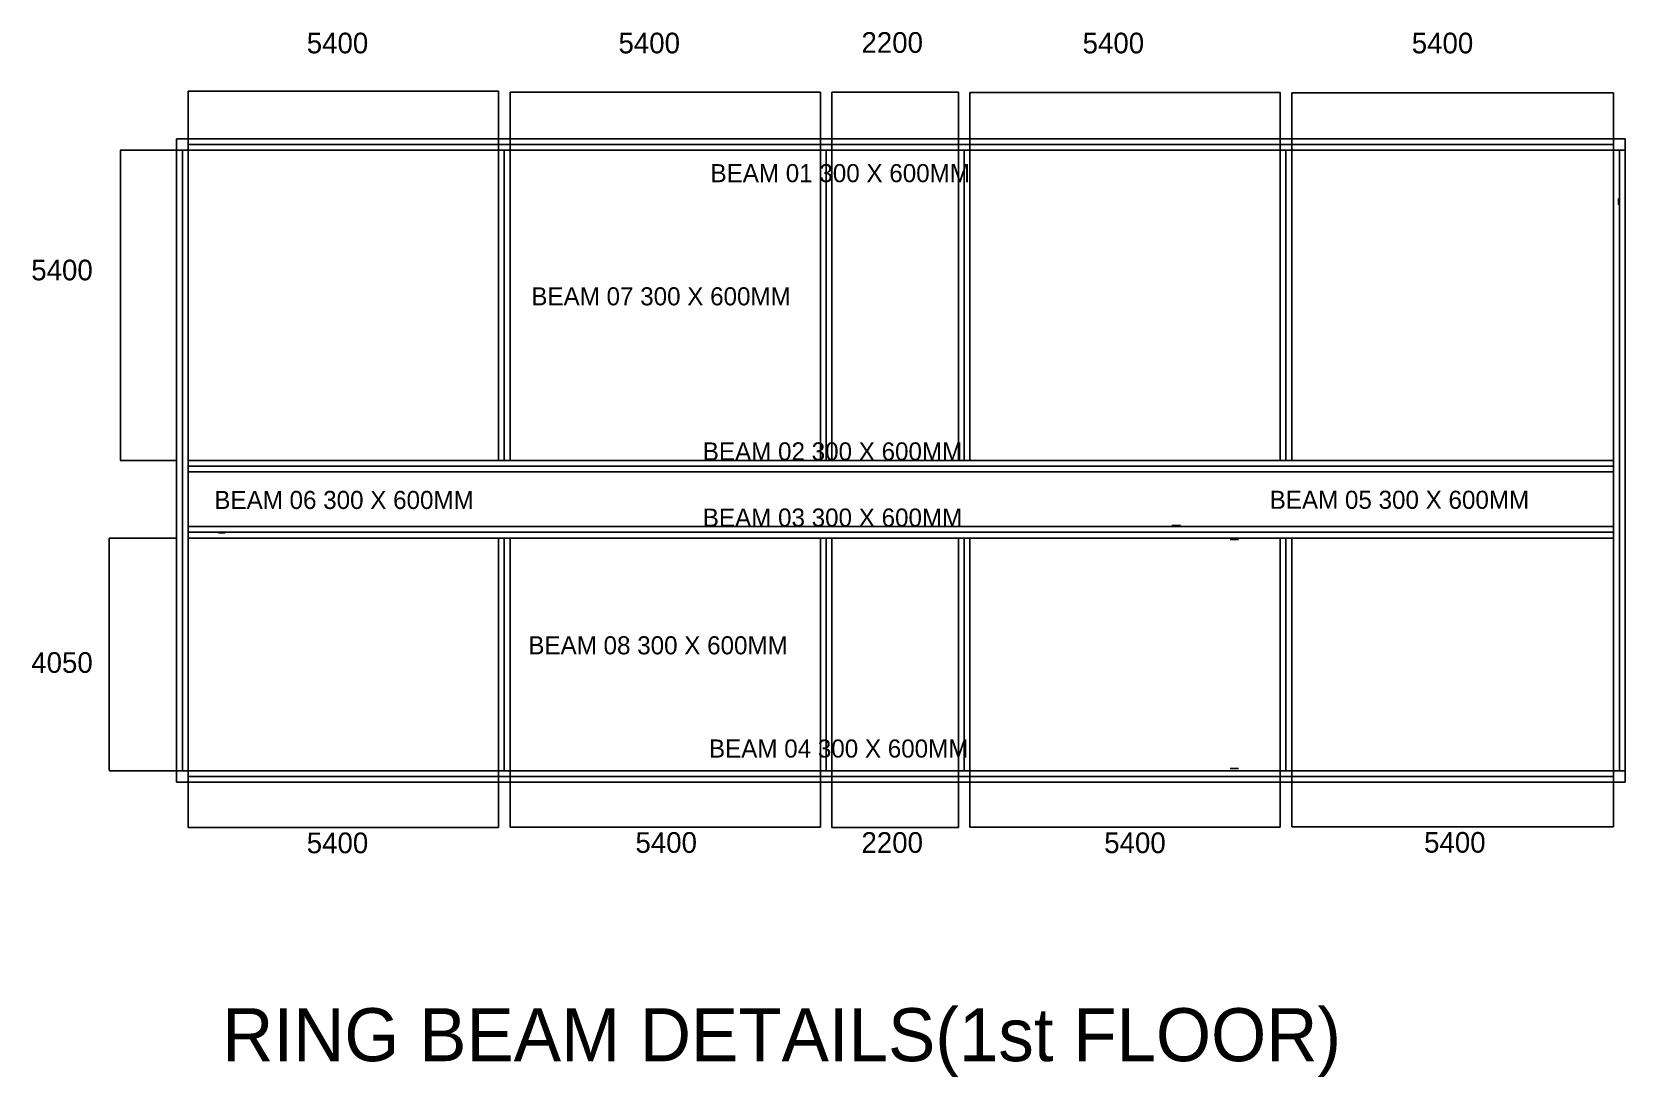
# Model space of a CAD drawing. Header units: millimetres. Extents: x 323482 to 503016, y 8175 to 72038.
# Drawn here: x 326559 to 354278, y 53842 to 72038 of the extents above; entities that cross this region are included whole.
import ezdxf

# ---------------------------------------------------------------- set-up
doc = ezdxf.new("R2010")
doc.units = ezdxf.units.MM
doc.header["$MEASUREMENT"] = 0
doc.dimstyles.get("Standard").update_dxf_attribs({"dimtxt": 0.18, "dimasz": 0.18, "dimexe": 0.18, "dimexo": 0.0625, "dimgap": 0.09, "dimtad": 0, "dimtih": 1, "dimtoh": 1, "dimdec": 4, "dimzin": 0, "dimdsep": 46, "dimtxsty": 'Standard', "dimcen": 0.09, "dimadec": 0, "dimazin": 0, "dimtfac": 1, "dimtdec": 4, "dimtofl": 0, "dimtmove": 0, "dimatfit": 3, "dimfxl": 1, "dimtolj": 1, "dimtzin": 0, "dimarcsym": 0})

# ---------------------------------------------------------------- blocks, each defined once
blk = doc.blocks.new('*D422')
at = {"color": 0, "lineweight": -2, "transparency": 16777216}
for p, q in [((329277.8386178822, 69977.05160285991), (329277.8386178822, 71005.73223586293)), ((329278.0186178822, 71005.55223586294), (331977.4486178822, 71005.55223586294)), ((334677.6586178822, 71005.55223586294), (331978.2286178822, 71005.55223586294)), ((334677.8386178822, 69977.05160285991), (334677.8386178822, 71005.73223586293))]:
    blk.add_line(p, q, dxfattribs=at)
at = {"color": 0, "transparency": 16777216}
for points in [[(329278.0186178822, 71005.58223586294), (329278.0186178822, 71005.52223586294), (329277.8386178822, 71005.55223586294)], [(334677.6586178822, 71005.58223586294), (334677.6586178822, 71005.52223586294), (334677.8386178822, 71005.55223586294)]]:
    blk.add_solid(points, dxfattribs=at)
at = {"layer": 'Defpoints', "color": 0, "transparency": 16777216}
for p in [(334677.8386178822, 71005.55223586294), (329277.8386178822, 69976.98910285991), (334677.8386178822, 69976.98910285991)]:
    blk.add_point(p, dxfattribs=at)
at = {"color": 0, "transparency": 16777216, "insert": (331977.8386178822, 71005.55223586294), "char_height": 0.18, "attachment_point": 5}
blk.add_mtext('\\A1;5400', dxfattribs=at)
blk = doc.blocks.new('*D423')
at = {"color": 0, "lineweight": -2, "transparency": 16777216}
for p, q in [((334877.8386178822, 69977.05160285991), (334877.8386178822, 70990.23781267466)), ((334878.0186178822, 70990.05781267467), (337577.4486178822, 70990.05781267467)), ((340277.6586178822, 70990.05781267467), (337578.2286178822, 70990.05781267467)), ((340277.8386178822, 69977.05160285991), (340277.8386178822, 70990.23781267466))]:
    blk.add_line(p, q, dxfattribs=at)
at = {"color": 0, "transparency": 16777216}
for points in [[(334878.0186178822, 70990.08781267467), (334878.0186178822, 70990.02781267467), (334877.8386178822, 70990.05781267467)], [(340277.6586178822, 70990.08781267467), (340277.6586178822, 70990.02781267467), (340277.8386178822, 70990.05781267467)]]:
    blk.add_solid(points, dxfattribs=at)
at = {"layer": 'Defpoints', "color": 0, "transparency": 16777216}
for p in [(340277.8386178822, 70990.05781267467), (334877.8386178822, 69976.98910285991), (340277.8386178822, 69976.98910285991)]:
    blk.add_point(p, dxfattribs=at)
at = {"color": 0, "transparency": 16777216, "insert": (337577.8386178822, 70990.05781267467), "char_height": 0.18, "attachment_point": 5}
blk.add_mtext('\\A1;5400', dxfattribs=at)
blk = doc.blocks.new('*D424')
at = {"color": 0, "lineweight": -2, "transparency": 16777216}
for p, q in [((340477.8386178822, 69977.05160285991), (340477.8386178822, 70989.00109460583)), ((340478.0186178822, 70988.82109460584), (341577.4486178822, 70988.82109460584)), ((342677.6586178822, 70988.82109460584), (341578.2286178822, 70988.82109460584)), ((342677.8386178822, 69977.05160285991), (342677.8386178822, 70989.00109460583))]:
    blk.add_line(p, q, dxfattribs=at)
at = {"color": 0, "transparency": 16777216}
for points in [[(340478.0186178822, 70988.85109460584), (340478.0186178822, 70988.79109460584), (340477.8386178822, 70988.82109460584)], [(342677.6586178822, 70988.85109460584), (342677.6586178822, 70988.79109460584), (342677.8386178822, 70988.82109460584)]]:
    blk.add_solid(points, dxfattribs=at)
at = {"layer": 'Defpoints', "color": 0, "transparency": 16777216}
for p in [(342677.8386178822, 70988.82109460584), (340477.8386178822, 69976.98910285991), (342677.8386178822, 69976.98910285991)]:
    blk.add_point(p, dxfattribs=at)
at = {"color": 0, "transparency": 16777216, "insert": (341577.8386178822, 70988.82109460584), "char_height": 0.18, "attachment_point": 5}
blk.add_mtext('\\A1;2200', dxfattribs=at)
blk = doc.blocks.new('*D425')
at = {"color": 0, "lineweight": -2, "transparency": 16777216}
for p, q in [((342877.8386178822, 69977.05160285991), (342877.8386178822, 70980.74580456974)), ((342878.0186178822, 70980.56580456975), (345577.4486178822, 70980.56580456975)), ((348277.6586178822, 70980.56580456975), (345578.2286178822, 70980.56580456975)), ((348277.8386178822, 69977.05160285991), (348277.8386178822, 70980.74580456974))]:
    blk.add_line(p, q, dxfattribs=at)
at = {"color": 0, "transparency": 16777216}
for points in [[(342878.0186178822, 70980.59580456975), (342878.0186178822, 70980.53580456975), (342877.8386178822, 70980.56580456975)], [(348277.6586178822, 70980.59580456975), (348277.6586178822, 70980.53580456975), (348277.8386178822, 70980.56580456975)]]:
    blk.add_solid(points, dxfattribs=at)
at = {"layer": 'Defpoints', "color": 0, "transparency": 16777216}
for p in [(348277.8386178822, 70980.56580456975), (342877.8386178822, 69976.98910285991), (348277.8386178822, 69976.98910285991)]:
    blk.add_point(p, dxfattribs=at)
at = {"color": 0, "transparency": 16777216, "insert": (345577.8386178822, 70980.56580456975), "char_height": 0.18, "attachment_point": 5}
blk.add_mtext('\\A1;5400', dxfattribs=at)
blk = doc.blocks.new('*D426')
at = {"color": 0, "lineweight": -2, "transparency": 16777216}
for p, q in [((348477.8386178822, 69977.05160285991), (348477.8386178822, 70974.93244192941)), ((348478.0186178822, 70974.75244192942), (351277.8206353126, 70974.75244192942)), ((354078.3726527429, 70974.75244192942), (351278.5706353126, 70974.75244192942)), ((354078.5526527429, 69977.05160285991), (354078.5526527429, 70974.93244192941))]:
    blk.add_line(p, q, dxfattribs=at)
at = {"color": 0, "transparency": 16777216}
for points in [[(348478.0186178822, 70974.78244192942), (348478.0186178822, 70974.72244192942), (348477.8386178822, 70974.75244192942)], [(354078.3726527429, 70974.78244192942), (354078.3726527429, 70974.72244192942), (354078.5526527429, 70974.75244192942)]]:
    blk.add_solid(points, dxfattribs=at)
at = {"layer": 'Defpoints', "color": 0, "transparency": 16777216}
for p in [(354078.5526527429, 70974.75244192942), (348477.8386178822, 69976.98910285991), (354078.5526527429, 69976.98910285991)]:
    blk.add_point(p, dxfattribs=at)
at = {"color": 0, "transparency": 16777216, "insert": (351278.1956353126, 70974.75244192942), "char_height": 0.18, "attachment_point": 5}
blk.add_mtext('\\A1;5601', dxfattribs=at)
blk = doc.blocks.new('*D427')
at = {"color": 0, "lineweight": -2, "transparency": 16777216}
for p, q in [((329277.8386178822, 59176.92660285991), (329277.8386178822, 58189.01870011951)), ((334677.8386178822, 59176.92660285991), (334677.8386178822, 58189.01870011951)), ((329278.0186178822, 58189.19870011951), (331977.4486178822, 58189.19870011951)), ((334677.6586178822, 58189.19870011951), (331978.2286178822, 58189.19870011951))]:
    blk.add_line(p, q, dxfattribs=at)
at = {"color": 0, "transparency": 16777216}
for points in [[(329278.0186178822, 58189.22870011951), (329278.0186178822, 58189.16870011951), (329277.8386178822, 58189.19870011951)], [(334677.6586178822, 58189.22870011951), (334677.6586178822, 58189.16870011951), (334677.8386178822, 58189.19870011951)]]:
    blk.add_solid(points, dxfattribs=at)
at = {"layer": 'Defpoints', "color": 0, "transparency": 16777216}
for p in [(329277.8386178822, 59176.98910285991), (334677.8386178822, 59176.98910285991), (334677.8386178822, 58189.19870011951)]:
    blk.add_point(p, dxfattribs=at)
at = {"color": 0, "transparency": 16777216, "insert": (331977.8386178822, 58189.19870011951), "char_height": 0.18, "attachment_point": 5}
blk.add_mtext('\\A1;5400', dxfattribs=at)
blk = doc.blocks.new('*D428')
at = {"color": 0, "lineweight": -2, "transparency": 16777216}
for p, q in [((334877.8386178822, 59176.92660285991), (334877.8386178822, 58195.87972838378)), ((340277.8386178822, 59176.92660285991), (340277.8386178822, 58195.87972838378)), ((334878.0186178822, 58196.05972838379), (337577.4486178822, 58196.05972838379)), ((340277.6586178822, 58196.05972838379), (337578.2286178822, 58196.05972838379))]:
    blk.add_line(p, q, dxfattribs=at)
at = {"color": 0, "transparency": 16777216}
for points in [[(334878.0186178822, 58196.08972838378), (334878.0186178822, 58196.02972838379), (334877.8386178822, 58196.05972838379)], [(340277.6586178822, 58196.08972838378), (340277.6586178822, 58196.02972838379), (340277.8386178822, 58196.05972838379)]]:
    blk.add_solid(points, dxfattribs=at)
at = {"layer": 'Defpoints', "color": 0, "transparency": 16777216}
for p in [(334877.8386178822, 59176.98910285991), (340277.8386178822, 59176.98910285991), (340277.8386178822, 58196.05972838379)]:
    blk.add_point(p, dxfattribs=at)
at = {"color": 0, "transparency": 16777216, "insert": (337577.8386178822, 58196.05972838379), "char_height": 0.18, "attachment_point": 5}
blk.add_mtext('\\A1;5400', dxfattribs=at)
blk = doc.blocks.new('*D429')
at = {"color": 0, "lineweight": -2, "transparency": 16777216}
for p, q in [((340477.8386178822, 59176.92660285991), (340477.8386178822, 58190.15301478042)), ((342677.8386178822, 59176.92660285991), (342677.8386178822, 58190.15301478042)), ((340478.0186178822, 58190.33301478042), (341577.4486178822, 58190.33301478042)), ((342677.6586178822, 58190.33301478042), (341578.2286178822, 58190.33301478042))]:
    blk.add_line(p, q, dxfattribs=at)
at = {"color": 0, "transparency": 16777216}
for points in [[(340478.0186178822, 58190.36301478042), (340478.0186178822, 58190.30301478042), (340477.8386178822, 58190.33301478042)], [(342677.6586178822, 58190.36301478042), (342677.6586178822, 58190.30301478042), (342677.8386178822, 58190.33301478042)]]:
    blk.add_solid(points, dxfattribs=at)
at = {"layer": 'Defpoints', "color": 0, "transparency": 16777216}
for p in [(340477.8386178822, 59176.98910285991), (342677.8386178822, 59176.98910285991), (342677.8386178822, 58190.33301478042)]:
    blk.add_point(p, dxfattribs=at)
at = {"color": 0, "transparency": 16777216, "insert": (341577.8386178822, 58190.33301478042), "char_height": 0.18, "attachment_point": 5}
blk.add_mtext('\\A1;2200', dxfattribs=at)
blk = doc.blocks.new('*D430')
at = {"color": 0, "lineweight": -2, "transparency": 16777216}
for p, q in [((342877.8386178822, 59176.92660285991), (342877.8386178822, 58191.24794351629)), ((348277.8386178822, 59176.92660285991), (348277.8386178822, 58191.24794351629)), ((342878.0186178822, 58191.42794351629), (345577.4486178822, 58191.42794351629)), ((348277.6586178822, 58191.42794351629), (345578.2286178822, 58191.42794351629))]:
    blk.add_line(p, q, dxfattribs=at)
at = {"color": 0, "transparency": 16777216}
for points in [[(342878.0186178822, 58191.45794351629), (342878.0186178822, 58191.39794351629), (342877.8386178822, 58191.42794351629)], [(348277.6586178822, 58191.45794351629), (348277.6586178822, 58191.39794351629), (348277.8386178822, 58191.42794351629)]]:
    blk.add_solid(points, dxfattribs=at)
at = {"layer": 'Defpoints', "color": 0, "transparency": 16777216}
for p in [(342877.8386178822, 59176.98910285991), (348277.8386178822, 59176.98910285991), (348277.8386178822, 58191.42794351629)]:
    blk.add_point(p, dxfattribs=at)
at = {"color": 0, "transparency": 16777216, "insert": (345577.8386178822, 58191.42794351629), "char_height": 0.18, "attachment_point": 5}
blk.add_mtext('\\A1;5400', dxfattribs=at)
blk = doc.blocks.new('*D431')
at = {"color": 0, "lineweight": -2, "transparency": 16777216}
for p, q in [((348477.8386178822, 59176.92660285991), (348477.8386178822, 58198.53433977946)), ((354078.5526527429, 59176.92660285991), (354078.5526527429, 58198.53433977946)), ((348478.0186178822, 58198.71433977946), (351277.8206353126, 58198.71433977946)), ((354078.3726527429, 58198.71433977946), (351278.5706353126, 58198.71433977946))]:
    blk.add_line(p, q, dxfattribs=at)
at = {"color": 0, "transparency": 16777216}
for points in [[(348478.0186178822, 58198.74433977946), (348478.0186178822, 58198.68433977946), (348477.8386178822, 58198.71433977946)], [(354078.3726527429, 58198.74433977946), (354078.3726527429, 58198.68433977946), (354078.5526527429, 58198.71433977946)]]:
    blk.add_solid(points, dxfattribs=at)
at = {"layer": 'Defpoints', "color": 0, "transparency": 16777216}
for p in [(348477.8386178822, 59176.98910285991), (354078.5526527429, 59176.98910285991), (354078.5526527429, 58198.71433977946)]:
    blk.add_point(p, dxfattribs=at)
at = {"color": 0, "transparency": 16777216, "insert": (351278.1956353126, 58198.71433977946), "char_height": 0.18, "attachment_point": 5}
blk.add_mtext('\\A1;5601', dxfattribs=at)
blk = doc.blocks.new('*D432')
at = {"color": 0, "lineweight": -2, "transparency": 16777216}
for p, q in [((329077.7761178823, 69976.98910285994), (328098.2620373059, 69976.98910285994)), ((328098.4420373059, 69976.80910285994), (328098.4420373059, 67277.16910285993)), ((328098.4420373059, 64577.16910285994), (328098.4420373059, 67276.80910285994)), ((329077.7761178823, 64576.98910285994), (328098.2620373059, 64576.98910285994))]:
    blk.add_line(p, q, dxfattribs=at)
at = {"color": 0, "transparency": 16777216}
for points in [[(328098.4120373059, 69976.80910285994), (328098.4720373059, 69976.80910285994), (328098.4420373059, 69976.98910285994)], [(328098.4120373059, 64577.16910285994), (328098.4720373059, 64577.16910285994), (328098.4420373059, 64576.98910285994)]]:
    blk.add_solid(points, dxfattribs=at)
at = {"layer": 'Defpoints', "color": 0, "transparency": 16777216}
for p in [(329077.8386178823, 69976.98910285994), (328098.4420373059, 64576.98910285994), (329077.8386178823, 64576.98910285994)]:
    blk.add_point(p, dxfattribs=at)
at = {"color": 0, "transparency": 16777216, "insert": (328098.4420373059, 67276.98910285984), "char_height": 0.18, "attachment_point": 5}
blk.add_mtext('\\A1;5400', dxfattribs=at)
blk = doc.blocks.new('*D433')
at = {"color": 0, "lineweight": -2, "transparency": 16777216}
for p, q in [((329077.7761178823, 63226.98910285994), (327906.1932960957, 63226.98910285994)), ((327906.3732960957, 63226.80910285994), (327906.3732960957, 61202.16910285992)), ((327906.3732960957, 59177.16910285994), (327906.3732960957, 61201.80910285992)), ((329077.7761178823, 59176.98910285994), (327906.1932960957, 59176.98910285994))]:
    blk.add_line(p, q, dxfattribs=at)
at = {"color": 0, "transparency": 16777216}
for points in [[(327906.3432960957, 63226.80910285994), (327906.4032960957, 63226.80910285994), (327906.3732960957, 63226.98910285994)], [(327906.3432960957, 59177.16910285994), (327906.4032960957, 59177.16910285994), (327906.3732960957, 59176.98910285994)]]:
    blk.add_solid(points, dxfattribs=at)
at = {"layer": 'Defpoints', "color": 0, "transparency": 16777216}
for p in [(327906.3732960957, 63226.98910285994), (329077.8386178823, 63226.98910285994), (329077.8386178823, 59176.98910285994)]:
    blk.add_point(p, dxfattribs=at)
at = {"color": 0, "transparency": 16777216, "insert": (327906.3732960956, 61201.98910285981), "char_height": 0.18, "attachment_point": 5}
blk.add_mtext('\\A1;4050', dxfattribs=at)

msp = doc.modelspace()

# ---------------------------------------------------------------- linework, layer by layer
for p, q in [((354277.8386178822, 70175.36781580816), (329077.8386178822, 70176.98910285991)), ((329077.8386178822, 70176.98910285991), (329077.8386178822, 58976.98910285991)), ((329277.8386178822, 70176.98910285991), (329277.8386178822, 58976.98910285991)), ((354078.5526527429, 58976.98910285991), (354078.5526527429, 70175.380637227)), ((354278.4110140973, 58976.98910285991), (354277.8386178822, 70175.36781580816)), ((354277.8386178822, 69976.98910285991), (329077.8386178822, 69976.98910285991)), ((329177.8386178822, 69976.98910285991), (329177.8386178822, 59176.98910285991)), ((354078.5463229587, 70076.99549100723), (329277.8386178822, 70076.98910285991)), ((330998.5642893384, 69976.98910285991), (331029.9212458769, 69976.98910285991)), ((334677.8386178822, 69976.98910285991), (334677.8386178822, 64576.98910285991)), ((334777.8386178822, 69976.98910285991), (334777.8386178822, 64576.98910285991)), ((334877.8386178822, 69976.98910285991), (334877.8386178822, 64576.98910285991)), ((340277.8386178822, 69976.98910285991), (340277.8386178822, 64576.98910285991)), ((340377.8386178822, 69976.98910285991), (340377.8386178822, 64576.98910285991)), ((340477.8386178822, 69976.98910285991), (340477.8386178822, 64576.98910285991)), ((342677.8386178822, 69976.98910285991), (342677.8386178822, 64576.98910285991)), ((342777.8386178822, 69976.98910285991), (342777.8386178822, 64576.98910285991)), ((342877.8386178822, 69976.98910285991), (342877.8386178822, 64576.98910285991)), ((348277.8386178822, 69976.98910285991), (348277.8386178822, 64576.98910285991)), ((348377.8386178822, 69976.98910285991), (348377.8386178822, 64576.98910285991)), ((348477.8386178822, 69976.98910285991), (348477.8386178822, 64576.98910285991)), ((354177.8386178822, 59176.98910285991), (354177.8386178822, 69976.98910285991)), ((329177.8386178822, 69108.3424808511), (329177.87628762, 69218.34247440106)), ((329277.8386178822, 69108.3424808511), (329277.8386178822, 69108.3424808511)), ((354162.015630095, 69028.43743552621), (354162.015630095, 69138.40003687373)), ((329277.8386178822, 64576.98910285991), (354078.5526527429, 64576.98910285991)), ((329277.8386178822, 64576.98910285991), (354078.5526527429, 64576.98910285991)), ((329277.8386178822, 64476.98910285991), (354078.5526527429, 64476.98910285991)), ((329277.8386178822, 64376.98910285991), (354078.5526527429, 64376.98910285991)), ((334677.8386178822, 64576.98910285991), (334677.8386178822, 64576.98910285991)), ((329277.8386178822, 63425.81574419118), (354078.5526527429, 63425.81574419118)), ((329277.8386178822, 63325.81574419118), (354078.5526527429, 63325.81574419118)), ((329277.8386178822, 63225.81574419118), (354078.5526527429, 63225.81574419118)), ((329807.4748200579, 63315.45269301637), (329917.4751585781, 63315.45269301637)), ((330692.2402705679, 63329.88452476799), (330802.0647728945, 63329.88452476799)), ((330802.0647728945, 63319.60456968783), (330802.0647728945, 63319.60456968783)), ((334677.8386178822, 59176.98910285991), (334677.8386178822, 63226.98910285991)), ((334677.8386178822, 59176.98910285991), (334677.8386178822, 63226.98910285991)), ((334777.8386178822, 59176.98910285991), (334777.8386178822, 63226.98910285991)), ((334877.8386178822, 59176.98910285991), (334877.8386178822, 63226.98910285991)), ((340277.8386178822, 59176.98910285991), (340277.8386178822, 63226.98910285991)), ((340377.8386178822, 59176.98910285991), (340377.8386178822, 63226.98910285991)), ((340477.8386178822, 59176.98910285991), (340477.8386178822, 63226.98910285991)), ((342677.8386178822, 59176.98910285991), (342677.8386178822, 63226.98910285991)), ((342677.8386178822, 59176.98910285991), (342677.8386178822, 63226.98910285991)), ((342777.8386178822, 59176.98910285991), (342777.8386178822, 63226.98910285991)), ((342877.8386178822, 59176.98910285991), (342877.8386178822, 63226.98910285991)), ((346544.8405062132, 63445.11260999821), (346394.8405062132, 63445.11260999821)), ((346544.8405062133, 63425.81574419118), (346394.8405062133, 63425.81574419118)), ((347554.1871235203, 63202.98680476111), (347404.1871235203, 63202.98680476111)), ((348277.8386178822, 59176.98910285991), (348277.8386178822, 63226.98910285991)), ((348277.8386178822, 59176.98910285991), (348277.8386178822, 63226.98910285991)), ((348377.8386178822, 59176.98910285991), (348377.8386178822, 63226.98910285991)), ((348477.8386178822, 59176.98910285991), (348477.8386178822, 63226.98910285991)), ((329277.8386178822, 60064.523812628), (329277.8386178822, 60090.77560839418)), ((348477.8386178822, 60139.523812628), (348477.8386178822, 59989.523812628)), ((348477.8386178822, 60139.523812628), (348477.8386178822, 59989.523812628)), ((348477.8386178822, 60139.523812628), (348477.8386178822, 59989.523812628)), ((329077.8386178822, 59176.98910285991), (354278.4007912565, 59176.98910285991)), ((329177.8386178822, 59176.98910285991), (354177.8386178822, 59176.98910285991)), ((329277.8386178822, 59076.98910285991), (354078.5526527429, 59076.98910285991)), ((329536.4550801492, 59076.98910285991), (329646.4276408733, 59076.98910285991)), ((347554.1871235203, 59216.94392850448), (347404.1871235203, 59216.94392850448)), ((329077.4162381873, 58976.98910285991), (354278.4110140973, 58976.98910285991))]:
    msp.add_line(p, q)

# ---------------------------------------------------------------- texts
for s, height, p in [('5400', 359.7619351819158, (331341.5711687342, 71663.5728972971)), ('5400', 359.7619351819158, (336765.0852611312, 71663.5728972971)), ('2200', 359.7619351819158, (340992.1995166787, 71672.73741458906)), ('5400', 359.7619351819158, (344839.6757957884, 71663.5728972971)), ('5400', 359.7619351819158, (350566.0620108047, 71663.5728972971)), ('BEAM 01 300 X 600MM', 314.657856836915, (338365.8337013884, 69420.92545412928)), ('5400', 359.7619351819158, (326548.2412148588, 67712.31380900159)), ('BEAM 07 300 X 600MM', 314.657856836915, (335248.5433055989, 67276.98892285462)), ('BEAM 02 300 X 600MM', 314.657856836915, (338231.8548281994, 64576.98892285462)), ('BEAM 06 300 X 600MM', 314.657856836915, (329733.3523449791, 63732.16933393413)), ('BEAM 05 300 X 600MM', 314.657856836915, (348094.8660969923, 63735.07740009487)), ('BEAM 03 300 X 600MM', 314.657856836915, (338231.8548281994, 63425.81556418589)), ('BEAM 08 300 X 600MM', 314.657856836915, (335196.5109331456, 61201.98892285462)), ('4050', 359.7619351819158, (326548.2412148588, 60879.91911210748)), ('BEAM 04 300 X 600MM', 314.657856836915, (338339.1856744073, 59405.01043845671)), ('5400', 359.7619351819158, (331341.5711687342, 57739.79741017497)), ('5400', 359.7619351819158, (337060.4316849061, 57746.65843843925)), ('2200', 359.7619351819158, (340992.1995166787, 57746.65843843925)), ('5400', 359.7619351819158, (345215.5881787413, 57742.02665357175)), ('5400', 359.7619351819158, (350780.5630558827, 57749.31304983492)), ('RING BEAM DETAILS(1st FLOOR)', 922.4505464062095, (329870.7843901459, 54119.53009469889))]:
    msp.add_text(s, height=height).set_placement(p)

# ---------------------------------------------------------------- dimensions: what is measured, and where the dimension line sits
for base, p1, p2, override, picture, middle in [((334677.8386178822, 71005.55223586294), (329277.8386178822, 69976.98910285991), (334677.8386178822, 69976.98910285991), {"dimtih": 0, "dimdec": 0}, '*D422', (331977.8386178822, 71005.55223586294)), ((340277.8386178822, 70990.05781267467), (334877.8386178822, 69976.98910285991), (340277.8386178822, 69976.98910285991), {"dimdec": 0}, '*D423', (337577.8386178822, 70990.05781267467)), ((342677.8386178822, 70988.82109460584), (340477.8386178822, 69976.98910285991), (342677.8386178822, 69976.98910285991), {"dimdec": 0}, '*D424', (341577.8386178822, 70988.82109460584)), ((348277.8386178822, 70980.56580456975), (342877.8386178822, 69976.98910285991), (348277.8386178822, 69976.98910285991), {"dimdec": 0}, '*D425', (345577.8386178822, 70980.56580456975)), ((354078.5526527429, 70974.75244192942), (348477.8386178822, 69976.98910285991), (354078.5526527429, 69976.98910285991), {"dimdec": 0}, '*D426', (351278.1956353126, 70974.75244192942)), ((334677.8386178822, 58189.19870011951), (329277.8386178822, 59176.98910285991), (334677.8386178822, 59176.98910285991), {"dimdec": 0}, '*D427', (331977.8386178822, 58189.19870011951)), ((342677.8386178822, 58190.33301478042), (340477.8386178822, 59176.98910285991), (342677.8386178822, 59176.98910285991), {"dimdec": 0}, '*D429', (341577.8386178822, 58190.33301478042)), ((348277.8386178822, 58191.42794351629), (342877.8386178822, 59176.98910285991), (348277.8386178822, 59176.98910285991), {"dimdec": 0}, '*D430', (345577.8386178822, 58191.42794351629)), ((354078.5526527429, 58198.71433977946), (348477.8386178822, 59176.98910285991), (354078.5526527429, 59176.98910285991), {"dimdec": 0}, '*D431', (351278.1956353126, 58198.71433977946))]:
    dim = msp.add_linear_dim(base=base, p1=p1, p2=p2, dimstyle='Standard', override=override)
    dim.commit()
    dim.dimension.update_dxf_attribs({"geometry": picture, "text_midpoint": middle})
dim = msp.add_linear_dim(base=(328098.4420373059, 64576.98910285994), p1=(329077.8386178822, 69976.98910285991), p2=(329077.8386178822, 64576.98910285991), angle=90, dimstyle='Standard', override={"dimdec": 0})
dim.commit()
dim.dimension.update_dxf_attribs({"geometry": '*D432', "text_midpoint": (328098.4420373059, 67276.98910285984)})
dim = msp.add_linear_dim(base=(327906.3732960957, 63226.98910285994), p1=(329077.8386178822, 59176.98910285991), p2=(329077.8386178822, 63226.98910285991), angle=90, dimstyle='Standard', override={"dimdec": 0})
dim.commit()
dim.dimension.update_dxf_attribs({"geometry": '*D433', "text_midpoint": (327906.3732960956, 61201.98910285981), "dimtype": 160})
dim = msp.add_linear_dim(base=(340277.8386178822, 58196.05972838379), p1=(334877.8386178822, 59176.98910285991), p2=(340277.8386178822, 59176.98910285991), dimstyle='Standard', override={"dimdec": 0})
dim.commit()
dim.dimension.update_dxf_attribs({"geometry": '*D428', "text_midpoint": (337577.8386178822, 58196.05972838379), "dimtype": 160})

doc.saveas('drawing.dxf')
